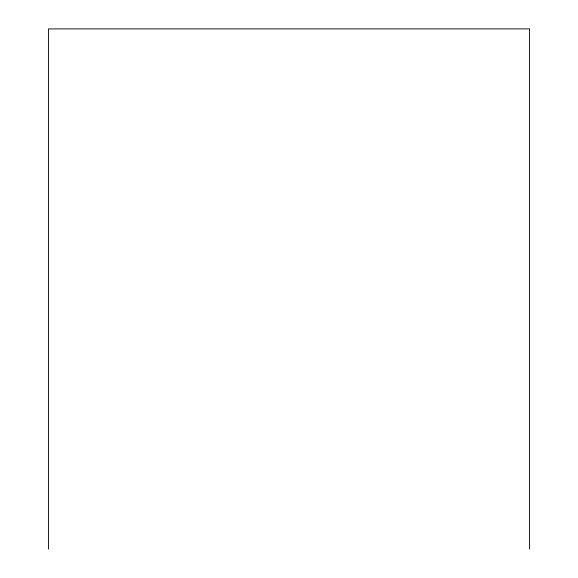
<?xml version="1.0" encoding="UTF-8"?>
<svg xmlns="http://www.w3.org/2000/svg" width="578" height="578" viewBox="0 0 578 578"><rect width="100%" height="100%" fill="white"/><g stroke="black" fill="none" stroke-linecap="round" stroke-linejoin="round"><path stroke-width="0.87" d="M529.549 549.1L529.549 28.9L48.451 28.9L48.451 549.1"/></g></svg>
